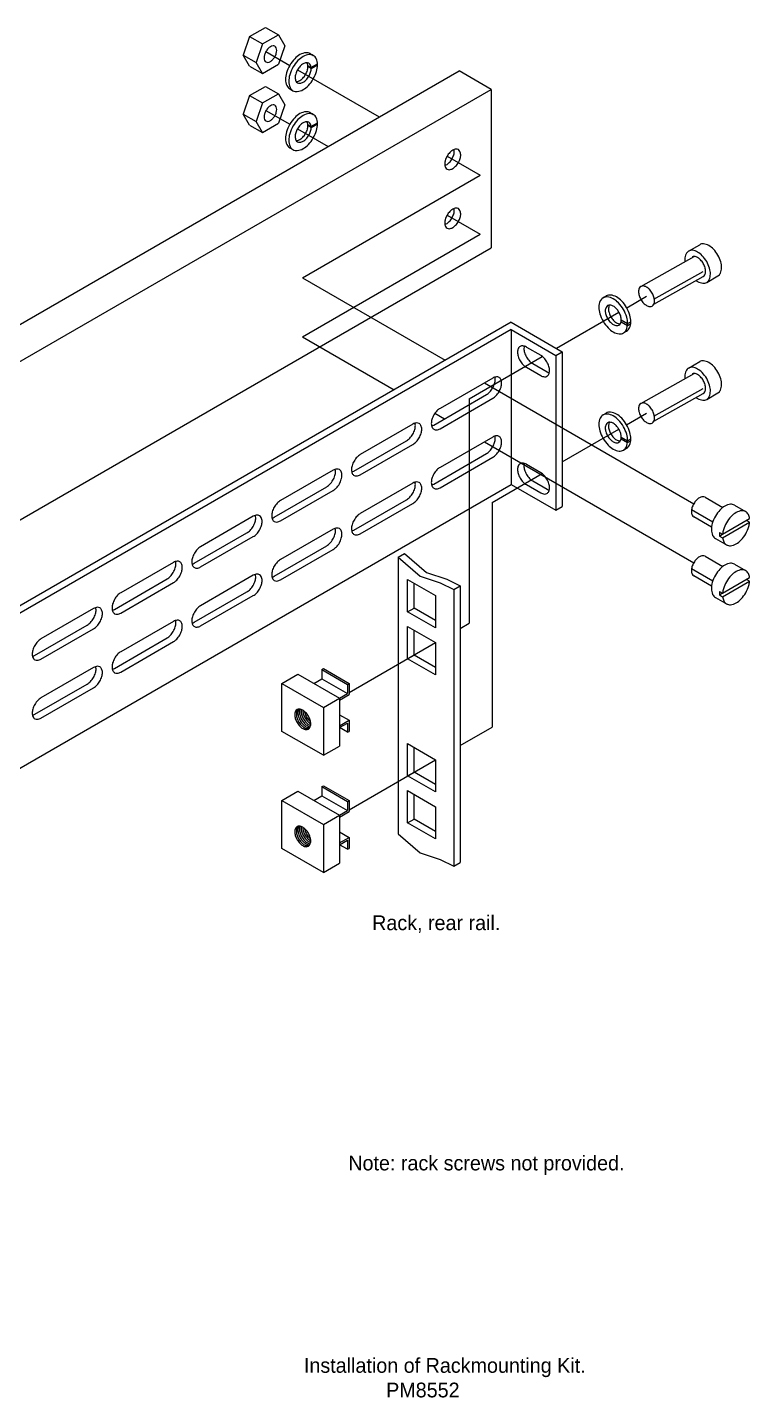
# Model space of a CAD drawing. Extents: x 176 to 779, y 118 to 489.
# Drawn here: x 583.3 to 779.2, y 117.7 to 489.3 of the extents above; entities that cross this region are included whole.
import ezdxf

# ---------------------------------------------------------------- set-up
doc = ezdxf.new("R2010")
doc.units = 0
doc.linetypes.add('CENT', pattern=[0])
for name, color, linetype in [('BESLAG', 7, 'CONTINUOUS'), ('LINIER', 5, 'CENT'), ('RACK', 7, 'CONTINUOUS')]:
    doc.layers.add(name, color=color, linetype=linetype)

msp = doc.modelspace()

# ---------------------------------------------------------------- linework, layer by layer
at = {"layer": 'BESLAG', "color": 0}
for p, q in [((714.53, 409.35), (493.7, 281.85)), ((714.53, 407.35), (495.43, 280.85)), ((714.53, 407.35), (714.53, 365.35)), ((728.39, 401.35), (728.39, 359.35)), ((726.66, 400.35), (726.66, 358.35)), ((709.55, 394.23), (695.26, 385.98)), ((693.53, 381.48), (707.82, 389.73)), ((695.26, 380.48), (709.55, 388.73)), ((687.9, 381.73), (673.61, 373.48)), ((671.88, 368.98), (686.17, 377.23)), ((673.61, 367.98), (687.9, 376.23)), ((709.55, 378.23), (695.26, 369.98)), ((693.53, 365.48), (707.82, 373.73)), ((695.26, 364.48), (709.55, 372.73)), ((666.25, 369.23), (651.96, 360.98)), ((495.43, 238.85), (714.53, 365.35)), ((650.23, 356.48), (664.52, 364.73)), ((687.9, 365.73), (673.61, 357.48)), ((651.96, 355.48), (666.25, 363.73)), ((671.88, 352.98), (686.17, 361.23)), ((673.61, 351.98), (687.9, 360.23)), ((644.6, 356.73), (630.31, 348.48)), ((666.25, 353.23), (651.96, 344.98)), ((628.58, 343.98), (642.87, 352.23)), ((630.31, 342.98), (644.6, 351.23)), ((650.23, 340.48), (664.52, 348.73)), ((651.96, 339.48), (666.25, 347.73)), ((622.95, 344.23), (608.66, 335.98)), ((606.93, 331.48), (621.22, 339.73)), ((608.66, 330.48), (622.95, 338.73)), ((644.6, 340.73), (630.31, 332.48)), ((628.58, 327.98), (642.87, 336.23)), ((630.31, 326.98), (644.6, 335.23)), ((601.3, 331.73), (587.01, 323.48)), ((585.28, 318.98), (599.57, 327.23)), ((622.95, 328.23), (608.66, 319.98)), ((587.01, 317.98), (601.3, 326.23)), ((606.93, 315.48), (621.22, 323.73)), ((608.66, 314.48), (622.95, 322.73)), ((601.3, 315.73), (587.01, 307.48)), ((584.73, 302.66), (599.57, 311.23)), ((587.01, 301.98), (601.3, 310.23))]:
    msp.add_line(p, q, dxfattribs=at)
for points in [[(714.53, 409.35), (728.39, 401.35)], [(714.53, 407.35), (726.66, 400.35)], [(718.65, 402.63), (722.54, 400.38)], [(726.66, 400.35), (728.39, 401.35)], [(720.38, 398.13), (724.28, 395.88)], [(718.65, 397.13), (722.54, 394.88)], [(718.65, 370.83), (722.54, 368.58)], [(714.53, 365.35), (726.66, 358.35)], [(718.65, 365.33), (722.54, 363.08)], [(720.38, 366.33), (724.28, 364.08)], [(726.66, 358.35), (728.39, 359.35)]]:
    msp.add_lwpolyline(points, dxfattribs=at)
for points in [[(718.65, 402.63, 0.106617), (717.66, 402.94, 0.156851), (716.96, 402.79, 0.156851), (716.48, 402.26, 0.106617), (716.27, 401.25, 0.072341), (716.42, 400.15, 0.058752), (716.96, 398.9, 0.058752)], [(718.08, 402.87, 0.063289), (718, 402.25, 0.072341), (718.16, 401.15, 0.058752), (718.69, 399.9, 0.058752)], [(716.96, 398.9, 0.058752), (717.78, 397.81, 0.072341), (718.65, 397.13, 0.106617)], [(718.69, 399.9, 0.058752), (719.51, 398.81, 0.072341), (720.38, 398.13, 0.106617)], [(722.54, 394.88, 0.106617), (723.53, 394.56, 0.156851), (724.23, 394.71, 0.156851), (724.71, 395.24, 0.106617), (724.93, 396.25, 0.072341), (724.77, 397.35, 0.058752), (724.23, 398.6, 0.058752), (723.41, 399.69, 0.072341), (722.54, 400.38, 0.106617)], [(707.82, 389.73, 0.072341), (708.69, 390.41, 0.058752), (709.51, 391.5, 0.058752), (710.04, 392.75, 0.072341), (710.2, 393.85, 0.063289), (710.12, 394.47, 0.156851)], [(709.55, 388.73, 0.072341), (710.42, 389.41, 0.058752), (711.24, 390.5, 0.058752), (711.78, 391.75, 0.072341), (711.93, 392.85, 0.106617), (711.72, 393.86, 0.156851), (711.24, 394.39, 0.156851), (710.54, 394.54, 0.106617), (709.55, 394.23, 0.072341)], [(724.28, 395.88, 0.063289), (724.85, 395.64, 0.156851)], [(693.58, 384.2, 0.058752), (693.04, 382.95, 0.072341), (692.88, 381.85, 0.106617), (693.1, 380.84, 0.156851), (693.58, 380.31, 0.156851), (694.28, 380.16, 0.106617), (695.26, 380.48, 0.072341)], [(695.26, 385.98, 0.072341), (694.39, 385.29, 0.058752), (693.58, 384.2, 0.058752)], [(686.17, 377.23, 0.072341), (687.04, 377.91, 0.058752), (687.85, 379, 0.058752), (688.39, 380.25, 0.072341), (688.55, 381.35, 0.063289), (688.47, 381.97, 0.156851)], [(687.9, 376.23, 0.072341), (688.77, 376.91, 0.058752), (689.59, 378, 0.058752), (690.12, 379.25, 0.072341), (690.28, 380.35, 0.106617), (690.07, 381.36, 0.156851), (689.59, 381.89, 0.156851), (688.89, 382.04, 0.106617), (687.9, 381.73, 0.072341)], [(692.96, 381.24, 0.063289), (693.53, 381.48, 0.072341)], [(707.82, 373.73, 0.072341), (708.69, 374.41, 0.058752), (709.51, 375.5, 0.058752), (710.04, 376.75, 0.072341), (710.2, 377.85, 0.063289), (710.12, 378.47, 0.156851)], [(709.55, 372.73, 0.072341), (710.42, 373.41, 0.058752), (711.24, 374.5, 0.058752), (711.78, 375.75, 0.072341), (711.93, 376.85, 0.106617), (711.72, 377.86, 0.156851), (711.24, 378.39, 0.156851), (710.54, 378.54, 0.106617), (709.55, 378.23, 0.072341)], [(671.93, 371.7, 0.058752), (671.39, 370.45, 0.072341), (671.23, 369.35, 0.106617), (671.45, 368.34, 0.156851), (671.93, 367.81, 0.156851), (672.63, 367.66, 0.106617), (673.61, 367.98, 0.072341)], [(673.61, 373.48, 0.072341), (672.74, 372.79, 0.058752), (671.93, 371.7, 0.058752)], [(664.52, 364.73, 0.072341), (665.39, 365.41, 0.058752), (666.2, 366.5, 0.058752), (666.74, 367.75, 0.072341), (666.9, 368.85, 0.063289), (666.82, 369.47, 0.156851)], [(666.25, 363.73, 0.072341), (667.12, 364.41, 0.058752), (667.94, 365.5, 0.058752), (668.47, 366.75, 0.072341), (668.63, 367.85, 0.106617), (668.42, 368.86, 0.156851), (667.94, 369.39, 0.156851), (667.24, 369.54, 0.106617), (666.25, 369.23, 0.072341)], [(671.31, 368.74, 0.063289), (671.88, 368.98, 0.072341)], [(693.58, 368.2, 0.058752), (693.04, 366.95, 0.072341), (692.88, 365.85, 0.106617), (693.1, 364.84, 0.156851), (693.58, 364.31, 0.156851), (694.28, 364.16, 0.106617), (695.26, 364.48, 0.072341)], [(695.26, 369.98, 0.072341), (694.39, 369.29, 0.058752), (693.58, 368.2, 0.058752)], [(718.65, 370.83, 0.106617), (717.66, 371.14, 0.156851), (716.96, 370.99, 0.156851), (716.48, 370.46, 0.106617), (716.27, 369.45, 0.072341), (716.42, 368.35, 0.058752), (716.96, 367.1, 0.058752)], [(718.08, 371.07, 0.063289), (718, 370.45, 0.072341), (718.16, 369.35, 0.058752), (718.69, 368.1, 0.058752)], [(718.69, 368.1, 0.058752), (719.51, 367.01, 0.072341), (720.38, 366.33, 0.106617)], [(722.54, 363.08, 0.106617), (723.53, 362.76, 0.156851), (724.23, 362.91, 0.156851), (724.71, 363.44, 0.106617), (724.93, 364.45, 0.072341), (724.77, 365.55, 0.058752), (724.23, 366.8, 0.058752), (723.41, 367.89, 0.072341), (722.54, 368.58, 0.106617)], [(686.17, 361.23, 0.072341), (687.04, 361.91, 0.058752), (687.85, 363, 0.058752), (688.39, 364.25, 0.072341), (688.55, 365.35, 0.063289), (688.47, 365.97, 0.156851)], [(687.9, 360.23, 0.072341), (688.77, 360.91, 0.058752), (689.59, 362, 0.058752), (690.12, 363.25, 0.072341), (690.28, 364.35, 0.106617), (690.07, 365.36, 0.156851), (689.59, 365.89, 0.156851), (688.89, 366.04, 0.106617), (687.9, 365.73, 0.072341)], [(692.96, 365.24, 0.063289), (693.53, 365.48, 0.072341)], [(716.96, 367.1, 0.058752), (717.78, 366.01, 0.072341), (718.65, 365.33, 0.106617)], [(651.96, 360.98, 0.072341), (651.09, 360.29, 0.058752), (650.28, 359.2, 0.058752)], [(724.28, 364.08, 0.063289), (724.85, 363.84, 0.156851)], [(642.87, 352.23, 0.072341), (643.74, 352.91, 0.058752), (644.55, 354, 0.058752), (645.09, 355.25, 0.072341), (645.25, 356.35, 0.063289), (645.17, 356.97, 0.156851)], [(644.6, 351.23, 0.072341), (645.47, 351.91, 0.058752), (646.29, 353, 0.058752), (646.82, 354.25, 0.072341), (646.98, 355.35, 0.106617), (646.76, 356.36, 0.156851), (646.29, 356.89, 0.156851), (645.59, 357.04, 0.106617), (644.6, 356.73, 0.072341)], [(650.28, 359.2, 0.058752), (649.74, 357.95, 0.072341), (649.58, 356.85, 0.106617), (649.8, 355.84, 0.156851), (650.28, 355.31, 0.156851), (650.98, 355.16, 0.106617), (651.96, 355.48, 0.072341)], [(673.61, 357.48, 0.072341), (672.74, 356.79, 0.058752), (671.93, 355.7, 0.058752)], [(649.66, 356.24, 0.063289), (650.23, 356.48, 0.072341)], [(664.52, 348.73, 0.072341), (665.39, 349.41, 0.058752), (666.2, 350.5, 0.058752), (666.74, 351.75, 0.072341), (666.9, 352.85, 0.063289), (666.82, 353.47, 0.156851)], [(666.25, 347.73, 0.072341), (667.12, 348.41, 0.058752), (667.94, 349.5, 0.058752), (668.47, 350.75, 0.072341), (668.63, 351.85, 0.106617), (668.42, 352.86, 0.156851), (667.94, 353.39, 0.156851), (667.24, 353.54, 0.106617), (666.25, 353.23, 0.072341)], [(671.93, 355.7, 0.058752), (671.39, 354.45, 0.072341), (671.23, 353.35, 0.106617), (671.45, 352.34, 0.156851), (671.93, 351.81, 0.156851), (672.63, 351.66, 0.106617), (673.61, 351.98, 0.072341)], [(671.31, 352.74, 0.063289), (671.88, 352.98, 0.072341)], [(628.63, 346.7, 0.058752), (628.09, 345.45, 0.072341), (627.93, 344.35, 0.106617), (628.15, 343.34, 0.156851), (628.63, 342.81, 0.156851), (629.33, 342.66, 0.106617), (630.31, 342.98, 0.072341)], [(630.31, 348.48, 0.072341), (629.44, 347.79, 0.058752), (628.63, 346.7, 0.058752)], [(621.22, 339.73, 0.072341), (622.09, 340.41, 0.058752), (622.9, 341.5, 0.058752), (623.44, 342.75, 0.072341), (623.6, 343.85, 0.063289), (623.52, 344.47, 0.156851)], [(622.95, 338.73, 0.072341), (623.82, 339.41, 0.058752), (624.63, 340.5, 0.058752), (625.17, 341.75, 0.072341), (625.33, 342.85, 0.106617), (625.11, 343.86, 0.156851), (624.63, 344.39, 0.156851), (623.94, 344.54, 0.106617), (622.95, 344.23, 0.072341)], [(628.01, 343.74, 0.063289), (628.58, 343.98, 0.072341)], [(650.28, 343.2, 0.058752), (649.74, 341.95, 0.072341), (649.58, 340.85, 0.106617), (649.8, 339.84, 0.156851), (650.28, 339.31, 0.156851), (650.98, 339.16, 0.106617), (651.96, 339.48, 0.072341)], [(651.96, 344.98, 0.072341), (651.09, 344.29, 0.058752), (650.28, 343.2, 0.058752)], [(642.87, 336.23, 0.072341), (643.74, 336.91, 0.058752), (644.55, 338, 0.058752), (645.09, 339.25, 0.072341), (645.25, 340.35, 0.063289), (645.17, 340.97, 0.156851)], [(644.6, 335.23, 0.072341), (645.47, 335.91, 0.058752), (646.29, 337, 0.058752), (646.82, 338.25, 0.072341), (646.98, 339.35, 0.106617), (646.76, 340.36, 0.156851), (646.29, 340.89, 0.156851), (645.59, 341.04, 0.106617), (644.6, 340.73, 0.072341)], [(649.66, 340.24, 0.063289), (650.23, 340.48, 0.072341)], [(608.66, 335.98, 0.072341), (607.79, 335.29, 0.058752), (606.98, 334.2, 0.058752)], [(599.57, 327.23, 0.072341), (600.44, 327.91, 0.058752), (601.25, 329, 0.058752), (601.79, 330.25, 0.072341), (601.95, 331.35, 0.063289), (601.87, 331.97, 0.156851)], [(601.3, 326.23, 0.072341), (602.17, 326.91, 0.058752), (602.98, 328, 0.058752), (603.52, 329.25, 0.072341), (603.68, 330.35, 0.106617), (603.46, 331.36, 0.156851), (602.98, 331.89, 0.156851), (602.29, 332.04, 0.106617), (601.3, 331.73, 0.072341)], [(606.98, 334.2, 0.058752), (606.44, 332.95, 0.072341), (606.28, 331.85, 0.106617), (606.5, 330.84, 0.156851), (606.98, 330.31, 0.156851), (607.67, 330.16, 0.106617), (608.66, 330.48, 0.072341)], [(606.36, 331.24, 0.063289), (606.93, 331.48, 0.072341)], [(630.31, 332.48, 0.072341), (629.44, 331.79, 0.058752), (628.63, 330.7, 0.058752)], [(621.22, 323.73, 0.072341), (622.09, 324.41, 0.058752), (622.9, 325.5, 0.058752), (623.44, 326.75, 0.072341), (623.6, 327.85, 0.063289), (623.52, 328.47, 0.156851)], [(622.95, 322.73, 0.072341), (623.82, 323.41, 0.058752), (624.63, 324.5, 0.058752), (625.17, 325.75, 0.072341), (625.33, 326.85, 0.106617), (625.11, 327.86, 0.156851), (624.63, 328.39, 0.156851), (623.94, 328.54, 0.106617), (622.95, 328.23, 0.072341)], [(628.63, 330.7, 0.058752), (628.09, 329.45, 0.072341), (627.93, 328.35, 0.106617), (628.15, 327.34, 0.156851), (628.63, 326.81, 0.156851), (629.33, 326.66, 0.106617), (630.31, 326.98, 0.072341)], [(628.01, 327.74, 0.063289), (628.58, 327.98, 0.072341)], [(587.01, 323.48, 0.072341), (586.14, 322.79, 0.058752), (585.33, 321.7, 0.058752)], [(585.33, 321.7, 0.058752), (584.79, 320.45, 0.072341), (584.63, 319.35, 0.106617), (584.85, 318.34, 0.156851), (585.33, 317.81, 0.156851), (586.02, 317.66, 0.106617), (587.01, 317.98, 0.072341)], [(608.66, 319.98, 0.072341), (607.79, 319.29, 0.058752), (606.98, 318.2, 0.058752)], [(584.71, 318.74, 0.063289), (585.28, 318.98, 0.072341)], [(599.57, 311.23, 0.072341), (600.44, 311.91, 0.058752), (601.25, 313, 0.058752), (601.79, 314.25, 0.072341), (601.95, 315.35, 0.063289), (601.87, 315.97, 0.156851)], [(601.3, 310.23, 0.072341), (602.17, 310.91, 0.058752), (602.98, 312, 0.058752), (603.52, 313.25, 0.072341), (603.68, 314.35, 0.106617), (603.46, 315.36, 0.156851), (602.98, 315.89, 0.156851), (602.29, 316.04, 0.106617), (601.3, 315.73, 0.072341)], [(606.98, 318.2, 0.058752), (606.44, 316.95, 0.072341), (606.28, 315.85, 0.106617), (606.5, 314.84, 0.156851), (606.98, 314.31, 0.156851), (607.67, 314.16, 0.106617), (608.66, 314.48, 0.072341)], [(606.36, 315.24, 0.063289), (606.93, 315.48, 0.072341)], [(585.33, 305.7, 0.058752), (584.79, 304.45, 0.072341), (584.63, 303.35, 0.106617), (584.85, 302.34, 0.156851), (585.33, 301.81, 0.156851), (586.02, 301.66, 0.106617), (587.01, 301.98, 0.072341)], [(587.01, 307.48, 0.072341), (586.14, 306.79, 0.058752), (585.33, 305.7, 0.058752)]]:
    msp.add_lwpolyline(points, format="xyb", dxfattribs=at)
at = {"layer": 'LINIER', "color": 0}
for p, q in [((703.14, 388.62), (703.14, 327.72)), ((709.39, 360.48), (709.39, 299.57))]:
    msp.add_line(p, q, dxfattribs=at)
for points in [[(648, 482.77), (654.5, 479.03)], [(656.59, 477.82), (678.76, 465.02)], [(697.15, 454.4), (706.11, 449.22)], [(657.92, 421.4), (706.11, 449.22)], [(697.15, 438.4), (706.11, 433.22)], [(657.92, 405.4), (706.11, 433.22)], [(657.92, 421.4), (696.66, 399.03)], [(745.86, 413.29), (751.25, 416.4)], [(726.79, 402.28), (743.77, 412.08)], [(657.92, 405.4), (682.8, 391.03)], [(703.14, 388.62), (722.98, 400.08)], [(707.27, 392.91), (764.05, 360.12)], [(693.87, 384.65), (696.44, 383.16)], [(745.85, 381.53), (751.25, 384.65)], [(728.39, 371.45), (743.76, 380.32)], [(707.27, 376.91), (764.05, 344.12)], [(709.39, 360.48), (722.95, 368.31)], [(700.74, 326.33), (703.14, 327.72)], [(670.56, 308.9), (694.03, 322.46)], [(700.74, 294.58), (709.39, 299.57)], [(670.56, 277.15), (694.03, 290.71)]]:
    msp.add_lwpolyline(points, dxfattribs=at)
at = {"layer": 'LINIER', "color": 0, "linetype": 'CENT'}
for points in [[(648, 466.77), (654.5, 463.03)], [(656.59, 461.82), (664.91, 457.02)]]:
    msp.add_lwpolyline(points, dxfattribs=at)
at = {"layer": 'RACK', "color": 0}
for p, q in [((643.6, 486.82), (647.93, 489.32)), ((647.06, 484.82), (651.39, 487.32)), ((647.06, 476.82), (651.39, 479.32)), ((709.07, 472.52), (700.41, 477.52)), ((643.6, 470.82), (647.93, 473.32)), ((709.07, 472.52), (709.07, 429.52)), ((647.06, 468.82), (651.39, 471.32)), ((647.06, 460.82), (651.39, 463.32)), ((656.7, 313.9), (667.96, 307.4)), ((663.2, 315.15), (670.13, 311.15)), ((663.2, 312.65), (670.13, 308.65)), ((663.63, 315.4), (670.56, 311.4)), ((652.37, 311.4), (663.63, 304.9)), ((652.37, 298.4), (652.37, 311.4)), ((663.63, 304.9), (663.63, 291.9)), ((667.96, 307.4), (667.96, 294.4)), ((667.96, 302.9), (670.56, 301.4)), ((663.63, 291.9), (652.37, 298.4)), ((670.13, 298.15), (667.96, 299.4)), ((663.2, 283.4), (670.13, 279.4)), ((663.63, 283.65), (670.56, 279.65)), ((652.37, 266.65), (652.37, 279.65)), ((652.37, 279.65), (663.63, 273.15)), ((656.7, 282.15), (667.96, 275.65)), ((663.2, 280.9), (670.13, 276.9)), ((667.96, 275.65), (667.96, 262.65)), ((663.63, 273.15), (663.63, 260.15)), ((667.96, 271.15), (670.56, 269.65)), ((670.13, 266.4), (667.96, 267.65)), ((663.63, 260.15), (652.37, 266.65))]:
    msp.add_line(p, q, dxfattribs=at)
for points in [[(643.6, 486.82), (641.87, 481.82)], [(643.6, 486.82), (647.06, 484.82)], [(647.93, 489.32), (651.39, 487.32)], [(651.39, 487.32), (653.12, 484.32)], [(647.06, 484.82), (645.33, 479.82)], [(653.12, 484.32), (651.39, 479.32)], [(641.87, 481.82), (645.33, 479.82)], [(643.6, 478.82), (641.87, 481.82)], [(647.06, 476.82), (645.33, 479.82)], [(660.01, 482.21), (660.87, 481.71)], [(660.22, 478.43), (662, 479.46)], [(310.7, 252.52), (700.41, 477.52)], [(643.6, 478.82), (647.06, 476.82)], [(660.22, 478.43), (659.41, 478.9)], [(660.28, 478.19), (659.42, 478.69)], [(660.28, 478.19), (662.01, 479.19)], [(319.36, 247.52), (709.07, 472.52)], [(647.93, 473.32), (651.39, 471.32)], [(654.5, 472.66), (655.36, 472.16)], [(643.6, 470.82), (641.87, 465.82)], [(643.6, 470.82), (647.06, 468.82)], [(647.06, 468.82), (645.33, 463.82)], [(651.39, 471.32), (653.12, 468.32)], [(653.12, 468.32), (651.39, 463.32)], [(643.6, 462.82), (641.87, 465.82)], [(641.87, 465.82), (645.33, 463.82)], [(660.01, 466.21), (660.87, 465.71)], [(643.6, 462.82), (647.06, 460.82)], [(647.06, 460.82), (645.33, 463.82)], [(660.22, 462.43), (659.41, 462.9)], [(660.28, 462.19), (659.42, 462.69)], [(660.22, 462.43), (662, 463.46)], [(660.28, 462.19), (662.01, 463.19)], [(654.5, 456.66), (655.36, 456.16)], [(324.99, 207.77), (709.07, 429.52)], [(762.66, 428.64), (765.69, 430.39)], [(749.71, 419.04), (764.21, 427.19)], [(753.22, 415.6), (766.64, 423.12)], [(753.22, 414.23), (766.64, 421.75)], [(767.56, 420.16), (770.59, 421.91)], [(739.47, 415.99), (740.34, 416.49)], [(744.34, 409.49), (746.1, 408.48)], [(744.39, 409.97), (746.13, 408.97)], [(746.1, 408.48), (746.96, 408.98)], [(746.13, 408.97), (746.99, 409.47)], [(744.98, 406.44), (745.85, 406.94)], [(762.66, 396.92), (765.69, 398.67)], [(749.71, 387.32), (764.21, 395.46)], [(753.22, 383.88), (766.64, 391.4)], [(753.22, 382.5), (766.64, 390.02)], [(767.56, 388.43), (770.59, 390.18)], [(739.47, 384.21), (740.34, 384.71)], [(744.34, 377.72), (746.1, 376.71)], [(744.39, 378.19), (746.13, 377.19)], [(746.1, 376.71), (746.96, 377.21)], [(746.13, 377.19), (746.99, 377.69)], [(744.98, 374.67), (745.85, 375.17)], [(767.11, 361.89), (771.96, 359.13)], [(763.46, 358.55), (769.21, 355.23)], [(775.11, 359.75), (778.12, 358.01)], [(764.07, 356.63), (768.88, 353.85)], [(771.88, 351.87), (779.19, 356.09)], [(771.89, 350.88), (779.2, 355.1)], [(779.2, 355.1), (778.33, 355.6)], [(769.91, 350.73), (773.09, 348.89)], [(771.02, 352.37), (771.03, 351.38), (771.89, 350.88)], [(771.02, 352.37), (771.88, 351.87)], [(771.03, 351.38), (771.88, 351.87)], [(683.86, 345.6), (685.59, 346.6)], [(683.86, 345.6), (683.86, 270.56)], [(683.86, 345.6), (689.83, 340.47), (695.31, 338.69), (699.01, 336.85)], [(685.59, 346.6), (691.56, 341.47), (697.05, 339.69), (700.74, 337.85)], [(767.11, 345.89), (771.96, 343.13)], [(763.46, 342.55), (769.21, 339.23)], [(775.11, 343.75), (778.12, 342.01)], [(686.46, 339.58), (694.03, 335.21), (694.03, 326.46), (686.46, 330.83), (686.46, 339.58)], [(694.03, 328.46), (688.19, 331.83), (688.19, 338.58)], [(764.07, 340.63), (768.88, 337.85)], [(771.88, 335.87), (779.19, 340.09)], [(771.89, 334.88), (779.2, 339.1)], [(779.2, 339.1), (778.33, 339.6)], [(699.01, 336.85), (700.74, 337.85)], [(699.01, 336.85), (699.01, 261.81)], [(700.74, 337.85), (700.74, 262.81)], [(769.91, 334.73), (773.09, 332.89)], [(771.02, 336.37), (771.88, 335.87)], [(771.02, 336.37), (771.03, 335.38), (771.89, 334.88)], [(771.03, 335.38), (771.88, 335.87)], [(686.46, 330.83), (688.19, 331.83)], [(686.46, 326.83), (694.03, 322.46), (694.03, 313.71), (686.46, 318.08), (686.46, 326.83)], [(694.03, 315.71), (688.19, 319.08), (688.19, 325.83)], [(686.46, 318.08), (688.19, 319.08)], [(652.37, 311.4), (656.7, 313.9)], [(661.03, 311.4), (663.2, 312.65)], [(663.2, 315.15), (663.63, 315.4)], [(663.2, 315.15), (663.2, 312.65)], [(667.96, 307.4), (670.13, 308.65)], [(670.13, 311.15), (670.56, 311.4)], [(670.13, 311.15), (670.13, 308.65)], [(670.56, 311.4), (670.56, 308.4)], [(663.63, 304.9), (667.96, 307.4)], [(667.96, 306.9), (670.56, 308.4)], [(667.96, 299.9), (670.56, 301.4)], [(670.56, 301.4), (670.56, 298.4)], [(667.96, 299.4), (670.13, 300.65)], [(670.13, 300.65), (670.13, 298.15)], [(670.13, 298.15), (670.56, 298.4)], [(663.63, 291.9), (667.96, 294.4)], [(686.46, 295.08), (694.03, 290.71), (694.03, 281.96), (686.46, 286.33), (686.46, 295.08)], [(694.03, 283.96), (688.19, 287.33), (688.19, 294.08)], [(686.46, 286.33), (688.19, 287.33)], [(663.2, 283.4), (663.63, 283.65)], [(663.2, 283.4), (663.2, 280.9)], [(652.37, 279.65), (656.7, 282.15)], [(661.03, 279.65), (663.2, 280.9)], [(670.13, 279.4), (670.56, 279.65)], [(670.13, 279.4), (670.13, 276.9)], [(670.56, 279.65), (670.56, 276.65)], [(686.46, 282.33), (694.03, 277.96), (694.03, 269.21), (686.46, 273.58), (686.46, 282.33)], [(694.03, 271.21), (688.19, 274.58), (688.19, 281.33)], [(663.63, 273.15), (667.96, 275.65)], [(665.8, 274.4), (670.13, 276.9)], [(667.96, 275.15), (670.56, 276.65)], [(686.46, 273.58), (688.19, 274.58)], [(667.96, 268.15), (670.56, 269.65)], [(667.96, 267.65), (670.13, 268.9)], [(670.13, 268.9), (670.13, 266.4)], [(670.56, 269.65), (670.56, 266.65)], [(683.86, 270.56), (689.83, 265.43), (695.31, 263.64), (699.01, 261.81)], [(670.13, 266.4), (670.56, 266.65)], [(663.63, 260.15), (667.96, 262.65)], [(699.01, 261.81), (699.01, 261.81), (700.74, 262.81)]]:
    msp.add_lwpolyline(points, dxfattribs=at)
for points in [[(648, 482.77, 0.058752), (647.61, 481.86, 0.072341), (647.5, 481.07, 0.106617), (647.65, 480.33, 0.156851), (648, 479.95, 0.156851), (648.51, 479.84, 0.106617), (649.23, 480.07, 0.072341), (649.86, 480.57, 0.058752), (650.45, 481.36, 0.058752), (650.84, 482.27, 0.072341), (650.96, 483.07, 0.106617), (650.8, 483.8, 0.156851), (650.45, 484.19, 0.156851), (649.95, 484.3, 0.106617), (649.23, 484.07, 0.072341), (648.6, 483.57, 0.058752)], [(655.36, 478.53, 0.058752), (654.48, 476.48, 0.072341), (654.22, 474.69, 0.106617), (654.58, 473.03, 0.156851), (655.36, 472.16, 0.156851), (656.5, 471.92, 0.106617), (658.12, 472.44, 0.072341), (659.54, 473.56, 0.058752), (660.87, 475.34, 0.058752), (661.75, 477.39, 0.072341), (662.01, 479.19, 0.106617), (661.66, 480.84, 0.156851), (660.87, 481.71, 0.156851), (659.73, 481.95, 0.106617), (658.12, 481.44, 0.072341), (656.69, 480.31, 0.058752)], [(656.59, 477.82, 0.058752), (656.1, 476.68, 0.072341), (655.95, 475.69, 0.106617), (656.15, 474.76, 0.156851), (656.59, 474.28, 0.156851), (657.22, 474.15, 0.106617), (658.12, 474.44, 0.072341), (658.91, 475.06, 0.058752), (659.65, 476.05, 0.058752), (660.14, 477.19, 0.072341), (660.28, 478.19, 0.106617), (660.08, 479.11, 0.156851), (659.65, 479.59, 0.156851), (659.01, 479.72, 0.106617), (658.12, 479.44, 0.072341), (657.33, 478.81, 0.058752)], [(648, 466.77, 0.058752), (647.61, 465.86, 0.072341), (647.5, 465.07, 0.106617), (647.65, 464.33, 0.156851), (648, 463.95, 0.156851), (648.51, 463.84, 0.106617), (649.23, 464.07, 0.072341), (649.86, 464.57, 0.058752), (650.45, 465.36, 0.058752), (650.84, 466.27, 0.072341), (650.96, 467.07, 0.106617), (650.8, 467.8, 0.156851), (650.45, 468.19, 0.156851), (649.95, 468.3, 0.106617), (649.23, 468.07, 0.072341), (648.6, 467.57, 0.058752)], [(655.36, 462.53, 0.058752), (654.48, 460.48, 0.072341), (654.22, 458.69, 0.106617), (654.58, 457.03, 0.156851), (655.36, 456.16, 0.156851), (656.5, 455.92, 0.106617), (658.12, 456.44, 0.072341), (659.54, 457.56, 0.058752), (660.87, 459.34, 0.058752), (661.75, 461.39, 0.072341), (662.01, 463.19, 0.106617), (661.66, 464.84, 0.156851), (660.87, 465.71, 0.156851), (659.73, 465.95, 0.106617), (658.12, 465.44, 0.072341), (656.69, 464.31, 0.058752)], [(656.59, 461.82, 0.058752), (656.1, 460.68, 0.072341), (655.95, 459.69, 0.106617), (656.15, 458.76, 0.156851), (656.59, 458.28, 0.156851), (657.22, 458.15, 0.106617), (658.12, 458.44, 0.072341), (658.91, 459.06, 0.058752), (659.65, 460.05, 0.058752), (660.14, 461.19, 0.072341), (660.28, 462.19, 0.106617), (660.08, 463.11, 0.156851), (659.65, 463.59, 0.156851), (659.01, 463.72, 0.106617), (658.12, 463.44, 0.072341), (657.33, 462.81, 0.058752)], [(697.15, 454.4, 0.058752), (696.66, 453.26, 0.072341), (696.52, 452.27, 0.106617), (696.71, 451.34, 0.156851), (697.15, 450.86, 0.156851), (697.78, 450.73, 0.106617), (698.68, 451.02, 0.072341), (699.47, 451.64, 0.058752), (700.21, 452.63, 0.058752), (700.7, 453.77, 0.072341), (700.85, 454.77, 0.106617), (700.65, 455.69, 0.156851), (700.21, 456.17, 0.156851), (699.58, 456.3, 0.106617), (698.68, 456.02, 0.072341), (697.89, 455.39, 0.058752)], [(697.15, 438.4, 0.058752), (696.66, 437.26, 0.072341), (696.52, 436.27, 0.106617), (696.71, 435.34, 0.156851), (697.15, 434.86, 0.156851), (697.78, 434.73, 0.106617), (698.68, 435.02, 0.072341), (699.47, 435.64, 0.058752), (700.21, 436.63, 0.058752), (700.7, 437.77, 0.072341), (700.85, 438.77, 0.106617), (700.65, 439.69, 0.156851), (700.21, 440.17, 0.156851), (699.58, 440.3, 0.106617), (698.68, 440.02, 0.072341), (697.89, 439.39, 0.058752)], [(739.47, 409.62, 0.058752), (740.81, 407.84, 0.072341), (742.23, 406.72, 0.106617), (743.84, 406.2, 0.156851), (744.98, 406.44, 0.156851), (745.77, 407.31, 0.106617), (746.13, 408.97, 0.072341), (745.86, 410.76, 0.058752), (744.98, 412.81, 0.058752), (743.65, 414.59, 0.072341), (742.23, 415.72, 0.106617), (740.61, 416.23, 0.156851), (739.47, 415.99, 0.156851), (738.69, 415.12, 0.106617), (738.33, 413.47, 0.072341), (738.59, 411.67, 0.058752)], [(749.72, 415.52, 0.058752), (750.46, 414.52, 0.072341), (751.25, 413.9, 0.106617), (752.15, 413.61, 0.156851), (752.78, 413.75, 0.156851), (753.22, 414.23, 0.106617), (753.42, 415.15, 0.072341), (753.27, 416.15, 0.058752), (752.78, 417.28, 0.058752), (752.04, 418.28, 0.072341), (751.25, 418.9, 0.106617), (750.35, 419.19, 0.156851), (749.72, 419.05, 0.156851), (749.28, 418.57, 0.106617), (749.09, 417.65, 0.072341), (749.23, 416.65, 0.058752)], [(740.7, 410.33, 0.058752), (741.44, 409.34, 0.072341), (742.23, 408.72, 0.106617), (743.13, 408.43, 0.156851), (743.76, 408.56, 0.156851), (744.2, 409.04, 0.106617), (744.39, 409.97, 0.072341), (744.25, 410.96, 0.058752), (743.76, 412.1, 0.058752), (743.02, 413.09, 0.072341), (742.23, 413.72, 0.106617), (741.33, 414, 0.156851), (740.7, 413.87, 0.156851), (740.26, 413.39, 0.106617), (740.06, 412.47, 0.072341), (740.21, 411.47, 0.058752)], [(749.72, 383.79, 0.058752), (750.46, 382.8, 0.072341), (751.25, 382.17, 0.106617), (752.15, 381.89, 0.156851), (752.78, 382.02, 0.156851), (753.22, 382.5, 0.106617), (753.42, 383.42, 0.072341), (753.27, 384.42, 0.058752), (752.78, 385.56, 0.058752), (752.04, 386.55, 0.072341), (751.25, 387.17, 0.106617), (750.35, 387.46, 0.156851), (749.72, 387.33, 0.156851), (749.28, 386.85, 0.106617), (749.09, 385.92, 0.072341), (749.23, 384.93, 0.058752)], [(739.47, 377.85, 0.058752), (740.81, 376.06, 0.072341), (742.23, 374.94, 0.106617), (743.84, 374.42, 0.156851), (744.98, 374.67, 0.156851), (745.77, 375.53, 0.106617), (746.13, 377.19, 0.072341), (745.86, 378.98, 0.058752), (744.98, 381.03, 0.058752), (743.65, 382.82, 0.072341), (742.23, 383.94, 0.106617), (740.61, 384.46, 0.156851), (739.47, 384.21, 0.156851), (738.69, 383.35, 0.106617), (738.33, 381.69, 0.072341), (738.59, 379.9, 0.058752)], [(740.7, 378.56, 0.058752), (741.44, 377.56, 0.072341), (742.23, 376.94, 0.106617), (743.13, 376.65, 0.156851), (743.76, 376.79, 0.156851), (744.2, 377.27, 0.106617), (744.39, 378.19, 0.072341), (744.25, 379.19, 0.058752), (743.76, 380.32, 0.058752), (743.02, 381.32, 0.072341), (742.23, 381.94, 0.106617), (741.33, 382.23, 0.156851), (740.7, 382.09, 0.156851), (740.26, 381.61, 0.106617), (740.06, 380.69, 0.072341), (740.21, 379.69, 0.058752)], [(656.47, 300.77, 0.058752), (657.21, 299.78, 0.072341), (658, 299.15, 0.106617), (658.9, 298.87, 0.156851), (659.53, 299, 0.156851), (659.97, 299.48, 0.106617), (660.17, 300.4, 0.072341), (660.02, 301.4, 0.058752), (659.53, 302.54, 0.058752), (658.79, 303.53, 0.072341), (658, 304.15, 0.106617), (657.1, 304.44, 0.156851), (656.47, 304.31, 0.156851), (656.03, 303.83, 0.106617), (655.84, 302.9, 0.072341), (655.98, 301.91, 0.058752)], [(656.47, 300.77, 0.058752), (657.21, 299.78, 0.072341), (658, 299.15, 0.106617), (658.9, 298.87, 0.156851), (659.53, 299, 0.156851), (659.97, 299.48, 0.106617), (660.17, 300.4, 0.072341), (660.02, 301.4, 0.058752), (659.53, 302.54, 0.058752), (658.79, 303.53, 0.072341), (658, 304.15, 0.106617), (657.1, 304.44, 0.156851), (656.47, 304.31, 0.156851), (656.03, 303.83, 0.106617), (655.84, 302.9, 0.072341), (655.98, 301.91, 0.058752)], [(656.47, 269.02, 0.058752), (657.21, 268.03, 0.072341), (658, 267.4, 0.106617), (658.9, 267.12, 0.156851), (659.53, 267.25, 0.156851), (659.97, 267.73, 0.106617), (660.17, 268.65, 0.072341), (660.02, 269.65, 0.058752), (659.53, 270.79, 0.058752), (658.79, 271.78, 0.072341), (658, 272.4, 0.106617), (657.1, 272.69, 0.156851), (656.47, 272.56, 0.156851), (656.03, 272.08, 0.106617), (655.84, 271.15, 0.072341), (655.98, 270.16, 0.058752)], [(656.47, 269.02, 0.058752), (657.21, 268.03, 0.072341), (658, 267.4, 0.106617), (658.9, 267.12, 0.156851), (659.53, 267.25, 0.156851), (659.97, 267.73, 0.106617), (660.17, 268.65, 0.072341), (660.02, 269.65, 0.058752), (659.53, 270.79, 0.058752), (658.79, 271.78, 0.072341), (658, 272.4, 0.106617), (657.1, 272.69, 0.156851), (656.47, 272.56, 0.156851), (656.03, 272.08, 0.106617), (655.84, 271.15, 0.072341), (655.98, 270.16, 0.058752)]]:
    msp.add_lwpolyline(points, format="xyb", close=True, dxfattribs=at)
for points in [[(660.01, 482.21, 0.156851), (658.87, 482.45, 0.106617), (657.25, 481.94, 0.072341), (655.83, 480.81, 0.058752), (654.5, 479.03, 0.058752)], [(656.22, 474.64, 0.032716), (656.35, 474.65, 0.106617), (657.25, 474.94, 0.072341), (658.04, 475.56, 0.058752), (658.78, 476.55, 0.058752), (659.27, 477.69, 0.072341), (659.42, 478.69, 0.106617), (659.22, 479.61, 0.032716), (659.15, 479.73, 0.156851)], [(654.5, 479.03, 0.058752), (653.61, 476.98, 0.072341), (653.35, 475.19, 0.106617), (653.71, 473.53, 0.156851), (654.5, 472.66, 0.156851)], [(660.01, 466.21, 0.156851), (658.87, 466.45, 0.106617), (657.25, 465.94, 0.072341), (655.83, 464.81, 0.058752), (654.5, 463.03, 0.058752)], [(654.5, 463.03, 0.058752), (653.61, 460.98, 0.072341), (653.35, 459.19, 0.106617), (653.71, 457.53, 0.156851), (654.5, 456.66, 0.156851)], [(656.22, 458.64, 0.032716), (656.35, 458.65, 0.106617), (657.25, 458.94, 0.072341), (658.04, 459.56, 0.058752), (658.78, 460.55, 0.058752), (659.27, 461.69, 0.072341), (659.42, 462.69, 0.106617), (659.22, 463.61, 0.032716), (659.15, 463.73, 0.156851)], [(696.56, 451.84, 0.048258), (696.95, 452.02, 0.072341), (697.74, 452.64, 0.058752), (698.48, 453.63, 0.058752), (698.97, 454.77, 0.072341), (699.11, 455.77, 0.048258), (699.07, 456.19, 0.156851)], [(696.56, 435.84, 0.048258), (696.95, 436.02, 0.072341), (697.74, 436.64, 0.058752), (698.48, 437.63, 0.058752), (698.97, 438.77, 0.072341), (699.11, 439.77, 0.048258), (699.07, 440.19, 0.156851)], [(764.7, 420.66, 0.02171), (765.11, 420.4, 0.106617), (766.54, 419.94, 0.156851), (767.56, 420.16, 0.156851), (768.25, 420.93, 0.106617), (768.57, 422.4, 0.072341), (768.34, 423.99, 0.058752), (767.56, 425.81, 0.058752), (766.37, 427.4, 0.072341), (765.11, 428.4, 0.106617), (763.67, 428.86, 0.156851), (762.66, 428.64, 0.156851), (761.96, 427.87, 0.106617), (761.64, 426.4, 0.028339), (761.68, 425.77, 0.058752)], [(770.59, 421.91, 0.156851), (771.28, 422.68, 0.106617), (771.6, 424.15, 0.072341), (771.37, 425.74, 0.058752), (770.59, 427.56, 0.058752), (769.4, 429.15, 0.072341), (768.14, 430.15, 0.106617), (766.7, 430.61, 0.156851), (765.69, 430.39, 0.156851)], [(766.64, 421.75, 0.156851), (767.07, 422.23, 0.106617), (767.27, 423.15, 0.072341), (767.13, 424.15, 0.058752), (766.64, 425.28, 0.058752), (765.9, 426.28, 0.072341), (765.11, 426.9, 0.106617), (764.21, 427.19, 0.156851), (763.58, 427.05, 0.156851)], [(745.85, 406.94, 0.156851), (746.63, 407.81, 0.106617), (746.99, 409.47, 0.072341), (746.73, 411.26, 0.058752), (745.85, 413.31, 0.058752), (744.52, 415.09, 0.072341), (743.09, 416.22, 0.106617), (741.48, 416.73, 0.156851), (740.34, 416.49, 0.156851)], [(741.19, 414.01, 0.032716), (741.13, 413.89, 0.106617), (740.93, 412.97, 0.072341), (741.07, 411.97, 0.058752), (741.56, 410.83, 0.058752)], [(741.56, 410.83, 0.058752), (742.3, 409.84, 0.072341), (743.09, 409.22, 0.106617), (743.99, 408.93, 0.032716), (744.13, 408.92, 0.156851)], [(770.59, 390.18, 0.156851), (771.28, 390.95, 0.106617), (771.6, 392.42, 0.072341), (771.37, 394.02, 0.058752), (770.59, 395.84, 0.058752), (769.4, 397.43, 0.072341), (768.14, 398.42, 0.106617), (766.7, 398.89, 0.156851), (765.69, 398.67, 0.156851)], [(764.7, 388.94, 0.02171), (765.11, 388.67, 0.106617), (766.54, 388.21, 0.156851), (767.56, 388.43, 0.156851), (768.25, 389.2, 0.106617), (768.57, 390.67, 0.072341), (768.34, 392.27, 0.058752), (767.56, 394.09, 0.058752), (766.37, 395.68, 0.072341), (765.11, 396.67, 0.106617), (763.67, 397.14, 0.156851), (762.66, 396.92, 0.156851), (761.96, 396.15, 0.106617), (761.64, 394.67, 0.028339), (761.68, 394.04, 0.058752)], [(766.64, 390.02, 0.156851), (767.07, 390.5, 0.106617), (767.27, 391.42, 0.072341), (767.13, 392.42, 0.058752), (766.64, 393.56, 0.058752), (765.9, 394.55, 0.072341), (765.11, 395.17, 0.106617), (764.21, 395.46, 0.156851), (763.58, 395.33, 0.156851)], [(745.85, 375.17, 0.156851), (746.63, 376.03, 0.106617), (746.99, 377.69, 0.072341), (746.73, 379.48, 0.058752), (745.85, 381.53, 0.058752), (744.52, 383.32, 0.072341), (743.09, 384.44, 0.106617), (741.48, 384.96, 0.156851), (740.34, 384.71, 0.156851)], [(741.19, 382.23, 0.032716), (741.13, 382.11, 0.106617), (740.93, 381.19, 0.072341), (741.07, 380.19, 0.058752), (741.56, 379.06, 0.058752)], [(741.56, 379.06, 0.058752), (742.3, 378.06, 0.072341), (743.09, 377.44, 0.106617), (743.99, 377.15, 0.032716), (744.13, 377.15, 0.156851)], [(767.11, 361.89, 0.156851), (766.48, 362.03, 0.106617), (765.58, 361.74, 0.072341), (764.79, 361.12, 0.058752), (764.05, 360.12, 0.058752)], [(764.05, 360.12, 0.058752), (763.56, 358.99, 0.072341), (763.42, 357.99, 0.106617), (763.62, 357.07, 0.156851), (764.05, 356.59, 0.156851)], [(775.11, 359.75, 0.156851), (774.04, 359.98, 0.106617), (772.51, 359.49, 0.072341), (771.17, 358.43, 0.058752), (769.91, 356.74, 0.058752)], [(779.19, 356.09, 0.074799), (778.89, 357.18, 0.156851), (778.14, 358, 0.156851), (777.07, 358.23, 0.106617), (775.54, 357.74, 0.072341), (774.2, 356.68, 0.058752), (772.94, 354.99, 0.058752)], [(769.91, 356.74, 0.058752), (769.08, 354.81, 0.072341), (768.83, 353.11, 0.106617), (769.17, 351.55, 0.156851), (769.91, 350.73, 0.156851)], [(772.94, 354.99, 0.058752), (772.11, 353.06, 0.050877), (771.88, 351.87, 0.106617)], [(771.89, 350.88, 0.074246), (772.2, 349.8, 0.156851), (772.94, 348.98, 0.156851), (774.02, 348.75, 0.106617), (775.54, 349.24, 0.072341), (776.89, 350.3, 0.058752), (778.14, 351.99, 0.058752), (778.98, 353.92, 0.050481), (779.2, 355.1, 0.106617)], [(767.11, 345.89, 0.156851), (766.48, 346.03, 0.106617), (765.58, 345.74, 0.072341), (764.79, 345.12, 0.058752), (764.05, 344.12, 0.058752)], [(764.05, 344.12, 0.058752), (763.56, 342.99, 0.072341), (763.42, 341.99, 0.106617), (763.62, 341.07, 0.156851), (764.05, 340.59, 0.156851)], [(775.11, 343.75, 0.156851), (774.04, 343.98, 0.106617), (772.51, 343.49, 0.072341), (771.17, 342.43, 0.058752), (769.91, 340.74, 0.058752)], [(779.19, 340.09, 0.074799), (778.89, 341.18, 0.156851), (778.14, 342, 0.156851), (777.07, 342.23, 0.106617), (775.54, 341.74, 0.072341), (774.2, 340.68, 0.058752), (772.94, 338.99, 0.058752)], [(769.91, 340.74, 0.058752), (769.08, 338.81, 0.072341), (768.83, 337.11, 0.106617), (769.17, 335.55, 0.156851), (769.91, 334.73, 0.156851)], [(772.94, 338.99, 0.058752), (772.11, 337.06, 0.050877), (771.88, 335.87, 0.106617)], [(771.89, 334.88, 0.074246), (772.2, 333.8, 0.156851), (772.94, 332.98, 0.156851), (774.02, 332.75, 0.106617), (775.54, 333.24, 0.072341), (776.89, 334.3, 0.058752), (778.14, 335.99, 0.058752), (778.98, 337.92, 0.050481), (779.2, 339.1, 0.106617)], [(656.7, 304.41, 0.096323), (656.47, 304.08, 0.106617), (656.27, 303.15, 0.072341), (656.41, 302.16, 0.058752), (656.9, 301.02, 0.058752)], [(656.97, 304.45, 0.032716), (656.9, 304.33, 0.106617), (656.7, 303.4, 0.072341), (656.85, 302.41, 0.058752), (657.34, 301.27, 0.058752)], [(656.9, 301.02, 0.058752), (657.64, 300.03, 0.072341), (658.43, 299.4, 0.106617), (659.33, 299.12, 0.096323), (659.73, 299.15, 0.156851)], [(657.27, 304.42, 0.087677), (657.13, 303.65, 0.072341), (657.28, 302.66, 0.058752), (657.77, 301.52, 0.058752)], [(657.34, 301.27, 0.058752), (658.08, 300.28, 0.072341), (658.87, 299.65, 0.106617), (659.76, 299.37, 0.032716), (659.9, 299.36, 0.156851)], [(657.61, 304.33, 0.048258), (657.57, 303.9, 0.072341), (657.71, 302.91, 0.058752), (658.2, 301.77, 0.058752)], [(657.77, 301.52, 0.058752), (658.51, 300.53, 0.072341), (659.3, 299.9, 0.087677), (660.03, 299.64, 0.156851)], [(658, 304.15, 0.072341), (658.15, 303.16, 0.058752), (658.64, 302.02, 0.058752)], [(658.2, 301.77, 0.058752), (658.94, 300.78, 0.072341), (659.73, 300.15, 0.048258), (660.12, 299.98, 0.156851)], [(658.48, 303.82, 0.030197), (658.58, 303.41, 0.058752), (659.07, 302.27, 0.058752)], [(658.64, 302.02, 0.058752), (659.38, 301.03, 0.072341), (660.17, 300.4, 0.106617)], [(659.07, 302.27, 0.058752), (659.81, 301.28, 0.030197), (660.12, 300.99, 0.106617)], [(656.7, 272.66, 0.096323), (656.47, 272.33, 0.106617), (656.27, 271.4, 0.072341), (656.41, 270.41, 0.058752), (656.9, 269.27, 0.058752)], [(656.97, 272.7, 0.032716), (656.9, 272.58, 0.106617), (656.7, 271.65, 0.072341), (656.85, 270.66, 0.058752), (657.34, 269.52, 0.058752)], [(657.27, 272.67, 0.087677), (657.13, 271.9, 0.072341), (657.28, 270.91, 0.058752), (657.77, 269.77, 0.058752)], [(657.61, 272.58, 0.048258), (657.57, 272.15, 0.072341), (657.71, 271.16, 0.058752), (658.2, 270.02, 0.058752)], [(658, 272.4, 0.072341), (658.15, 271.41, 0.058752), (658.64, 270.27, 0.058752)], [(658.48, 272.07, 0.030197), (658.58, 271.66, 0.058752), (659.07, 270.52, 0.058752)], [(656.9, 269.27, 0.058752), (657.64, 268.28, 0.072341), (658.43, 267.65, 0.106617), (659.33, 267.37, 0.096323), (659.73, 267.4, 0.156851)], [(657.34, 269.52, 0.058752), (658.08, 268.53, 0.072341), (658.87, 267.9, 0.106617), (659.76, 267.62, 0.032716), (659.9, 267.61, 0.156851)], [(657.77, 269.77, 0.058752), (658.51, 268.78, 0.072341), (659.3, 268.15, 0.087677), (660.03, 267.89, 0.156851)], [(658.2, 270.02, 0.058752), (658.94, 269.03, 0.072341), (659.73, 268.4, 0.048258), (660.12, 268.23, 0.156851)], [(658.64, 270.27, 0.058752), (659.38, 269.28, 0.072341), (660.17, 268.65, 0.106617)], [(659.07, 270.52, 0.058752), (659.81, 269.53, 0.030197), (660.12, 269.24, 0.106617)]]:
    msp.add_lwpolyline(points, format="xyb", dxfattribs=at)

# ---------------------------------------------------------------- texts
for s, p in [('Rack, rear rail.', (676.82, 244.48)), ('Note: rack screws not provided.', (670.36, 179.32)), ('Installation of Rackmounting Kit.', (658.33, 124.43)), ('               PM8552', (658.33, 117.76))]:
    msp.add_text(s, height=4, dxfattribs=at).set_placement(p)

doc.saveas('drawing.dxf')
